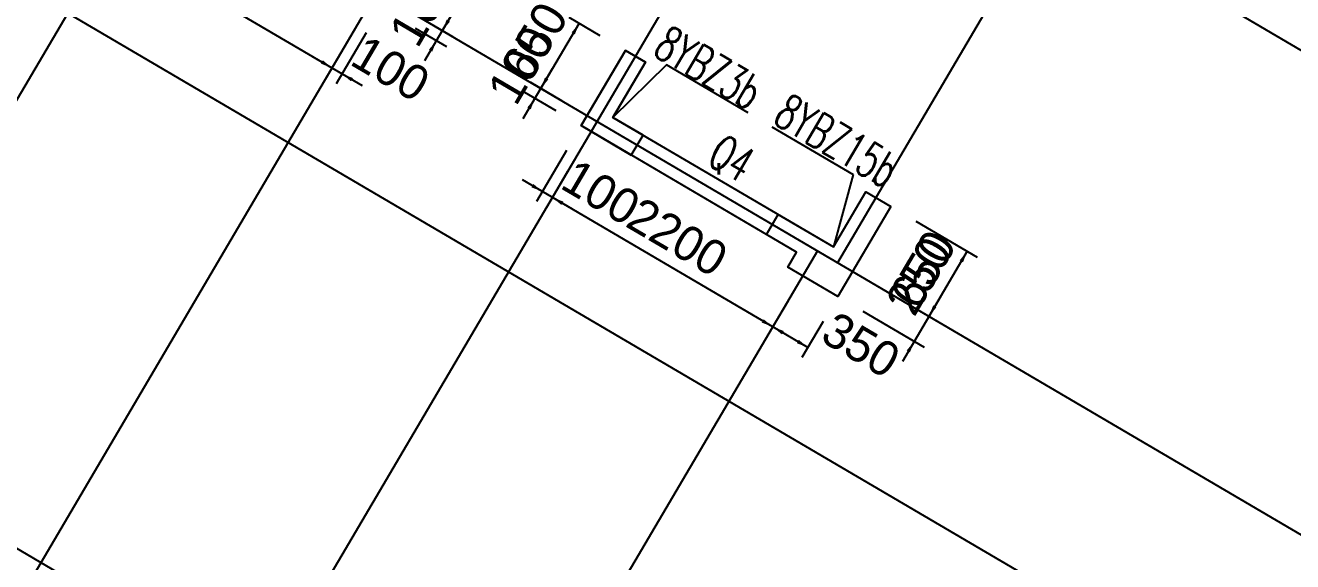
# Model space of a CAD drawing. Extents: x 387171 to 699106, y 11966 to 245688.
# Drawn here: x 596167 to 607071, y 123396 to 128016 of the extents above; entities that cross this region are included whole.
import ezdxf

# ---------------------------------------------------------------- set-up
doc = ezdxf.new("R2010")
doc.units = 0
doc.header["$LTSCALE"] = 100
doc.header["$MEASUREMENT"] = 0
for name, color, linetype in [('b边缘构件', 235, 'Continuous'), ('DOTE', 253, 'Continuous'), ('wall-主楼', 2, 'Continuous'), ('Y阴影', 254, 'Continuous'), ('剪力墙身标注', 7, 'Continuous'), ('小尺寸', 4, 'Continuous'), ('边缘构件标注', 1, 'Continuous')]:
    doc.layers.add(name, color=color, linetype=linetype)
doc.styles.add('hztxt', font='hztxt')
doc.styles.get("Standard").update_dxf_attribs({"font": 'standard'})
doc.dimstyles.get("Standard").update_dxf_attribs({"dimtxt": 300, "dimasz": 100, "dimexe": 100, "dimexo": 250, "dimgap": 100, "dimtad": 0, "dimtoh": 1, "dimdec": 0, "dimdsep": 46, "dimcen": 0.09, "dimclrt": 7, "dimadec": 0, "dimazin": 0, "dimtfac": 1, "dimtdec": 4, "dimtofl": 0, "dimtmove": 0, "dimatfit": 3, "dimfxl": 1, "dimtolj": 1, "dimtzin": 0, "dimarcsym": 0})

# ---------------------------------------------------------------- blocks, each defined once
blk = doc.blocks.new('*D3465')
at = {"layer": '小尺寸', "color": 0, "linetype": 'ByBlock', "lineweight": -2}
for p, q in [((599603, 127712), (599857, 128143)), ((599573, 128078), (599841, 127920)), ((599522, 127992), (599791, 127834))]:
    blk.add_line(p, q, dxfattribs=at)
for points in [[(599755, 127971), (599792, 128065), (599820, 128048)], [(599705, 127884), (599668, 127790), (599639, 127807)]]:
    blk.add_solid(points, dxfattribs=at)
at = {"layer": '小尺寸', "color": 7, "linetype": 'Continuous', "lineweight": -2, "insert": (599583, 128172), "char_height": 300, "width": 476.67, "attachment_point": 5, "rotation": 59.5454, "style": 'hztxt'}
blk.add_mtext('100', dxfattribs=at)
blk = doc.blocks.new('*D3710')
at = {"layer": '小尺寸', "color": 0, "linetype": 'ByBlock', "lineweight": -2}
for p, q in [((599902, 128638), (600171, 128480)), ((599755, 127971), (600085, 128531)), ((599573, 128078), (599841, 127920))]:
    blk.add_line(p, q, dxfattribs=at)
for points in [[(600085, 128531), (600048, 128436), (600020, 128453)], [(599755, 127971), (599792, 128065), (599820, 128048)]]:
    blk.add_solid(points, dxfattribs=at)
at = {"layer": '小尺寸', "color": 7, "linetype": 'Continuous', "lineweight": -2, "insert": (599704, 128378), "char_height": 300, "width": 556.67, "attachment_point": 5, "rotation": 59.5454, "style": 'hztxt'}
blk.add_mtext('650', dxfattribs=at)
blk = doc.blocks.new('*D3926')
at = {"layer": '小尺寸', "color": 0, "linetype": 'ByBlock', "lineweight": -2}
for p, q in [((600450, 127214), (600703, 127645)), ((600784, 127366), (600516, 127523)), ((600734, 127279), (600465, 127437))]:
    blk.add_line(p, q, dxfattribs=at)
for points in [[(600602, 127473), (600638, 127567), (600667, 127550)], [(600551, 127386), (600515, 127292), (600486, 127309)]]:
    blk.add_solid(points, dxfattribs=at)
at = {"layer": '小尺寸', "color": 7, "linetype": 'Continuous', "lineweight": -2, "insert": (600430, 127674), "char_height": 300, "width": 476.67, "attachment_point": 5, "rotation": 59.5454, "style": 'hztxt'}
blk.add_mtext('100', dxfattribs=at)
blk = doc.blocks.new('*D4149')
at = {"layer": '小尺寸', "color": 0, "linetype": 'ByBlock', "lineweight": -2}
for p, q in [((600602, 127473), (600932, 128033)), ((601114, 127926), (600845, 128084)), ((600784, 127366), (600516, 127523))]:
    blk.add_line(p, q, dxfattribs=at)
for points in [[(600932, 128033), (600895, 127938), (600867, 127955)], [(600602, 127473), (600638, 127567), (600667, 127550)]]:
    blk.add_solid(points, dxfattribs=at)
at = {"layer": '小尺寸', "color": 7, "linetype": 'Continuous', "lineweight": -2, "insert": (600551, 127880), "char_height": 300, "width": 556.67, "attachment_point": 5, "rotation": 59.5454, "style": 'hztxt'}
blk.add_mtext('650', dxfattribs=at)
blk = doc.blocks.new('*D3157')
at = {"layer": '小尺寸', "color": 0, "linetype": 'ByBlock', "lineweight": -2}
for p, q in [((603829, 126329), (604357, 126019)), ((604271, 126070), (603941, 125509)), ((603500, 125769), (604028, 125459))]:
    blk.add_line(p, q, dxfattribs=at)
for points in [[(604271, 126070), (604235, 125975), (604206, 125992)], [(603941, 125509), (603978, 125604), (604006, 125587)]]:
    blk.add_solid(points, dxfattribs=at)
at = {"layer": '小尺寸', "color": 7, "linetype": 'Continuous', "lineweight": -2, "insert": (603891, 125916), "char_height": 300, "width": 556.67, "attachment_point": 5, "rotation": 59.5454, "style": 'hztxt'}
blk.add_mtext('650', dxfattribs=at)
blk = doc.blocks.new('*D3392')
at = {"layer": '小尺寸', "color": 0, "linetype": 'ByBlock', "lineweight": -2}
for p, q in [((603500, 125769), (604028, 125459)), ((604043, 125682), (603713, 125121)), ((603373, 125553), (603901, 125243))]:
    blk.add_line(p, q, dxfattribs=at)
for points in [[(603941, 125509), (603978, 125604), (604006, 125587)], [(603815, 125294), (603778, 125199), (603750, 125216)]]:
    blk.add_solid(points, dxfattribs=at)
at = {"layer": '小尺寸', "color": 7, "linetype": 'Continuous', "lineweight": -2, "insert": (603857, 125859), "char_height": 300, "width": 566.67, "attachment_point": 5, "rotation": 59.5454, "style": 'hztxt'}
blk.add_mtext('250', dxfattribs=at)
blk = doc.blocks.new('*D4110')
at = {"layer": '小尺寸', "color": 0, "linetype": 'ByBlock', "lineweight": -2}
for p, q in [((597040, 128987), (596858, 128678)), ((596909, 128765), (598805, 127649)), ((598936, 127872), (598754, 127563))]:
    blk.add_line(p, q, dxfattribs=at)
for points in [[(596909, 128765), (597003, 128728), (596986, 128700)], [(598805, 127649), (598711, 127686), (598727, 127715)]]:
    blk.add_solid(points, dxfattribs=at)
at = {"layer": '小尺寸', "color": 7, "linetype": 'Continuous', "lineweight": -2, "insert": (597984, 128423), "char_height": 300, "width": 780, "attachment_point": 5, "rotation": 329.5454, "style": 'hztxt'}
blk.add_mtext('2200', dxfattribs=at)
blk = doc.blocks.new('*D2306')
at = {"layer": '小尺寸', "color": 0, "linetype": 'ByBlock', "lineweight": -2}
for p, q in [((599012, 128002), (598754, 127563)), ((599098, 127951), (598841, 127513)), ((598633, 127751), (599064, 127497))]:
    blk.add_line(p, q, dxfattribs=at)
for points in [[(598805, 127649), (598711, 127686), (598727, 127715)], [(598891, 127599), (598986, 127562), (598969, 127534)]]:
    blk.add_solid(points, dxfattribs=at)
at = {"layer": '小尺寸', "color": 7, "linetype": 'Continuous', "lineweight": -2, "insert": (599310, 127643), "char_height": 300, "width": 476.67, "attachment_point": 5, "rotation": 329.5454, "style": 'hztxt'}
blk.add_mtext('100', dxfattribs=at)
blk = doc.blocks.new('*D2518')
at = {"layer": '小尺寸', "color": 0, "linetype": 'ByBlock', "lineweight": -2}
for p, q in [((602729, 125642), (602547, 125333)), ((602900, 125242), (602598, 125419)), ((603031, 125465), (602849, 125156))]:
    blk.add_line(p, q, dxfattribs=at)
for points in [[(602598, 125419), (602693, 125383), (602676, 125354)], [(602900, 125242), (602805, 125278), (602822, 125307)]]:
    blk.add_solid(points, dxfattribs=at)
at = {"layer": '小尺寸', "color": 7, "linetype": 'Continuous', "lineweight": -2, "insert": (603357, 125263), "char_height": 300, "width": 566.67, "attachment_point": 5, "rotation": 329.5454, "style": 'hztxt'}
blk.add_mtext('350', dxfattribs=at)
blk = doc.blocks.new('*D2776')
at = {"layer": '小尺寸', "color": 0, "linetype": 'ByBlock', "lineweight": -2}
for p, q in [((600833, 126757), (600651, 126448)), ((602598, 125419), (600702, 126534)), ((602729, 125642), (602547, 125333))]:
    blk.add_line(p, q, dxfattribs=at)
for points in [[(600702, 126534), (600796, 126498), (600779, 126469)], [(602598, 125419), (602503, 125456), (602520, 125484)]]:
    blk.add_solid(points, dxfattribs=at)
at = {"layer": '小尺寸', "color": 7, "linetype": 'Continuous', "lineweight": -2, "insert": (601777, 126192), "char_height": 300, "width": 780, "attachment_point": 5, "rotation": 329.5454, "style": 'hztxt'}
blk.add_mtext('2200', dxfattribs=at)
blk = doc.blocks.new('*D2737')
at = {"layer": '小尺寸', "color": 0, "linetype": 'ByBlock', "lineweight": -2}
for p, q in [((600822, 126937), (600565, 126499)), ((600909, 126886), (600651, 126448)), ((600874, 126433), (600443, 126686))]:
    blk.add_line(p, q, dxfattribs=at)
for points in [[(600615, 126585), (600521, 126621), (600538, 126650)], [(600702, 126534), (600796, 126498), (600779, 126469)]]:
    blk.add_solid(points, dxfattribs=at)
at = {"layer": '小尺寸', "color": 7, "linetype": 'Continuous', "lineweight": -2, "insert": (601120, 126578), "char_height": 300, "width": 476.67, "attachment_point": 5, "rotation": 329.5454, "style": 'hztxt'}
blk.add_mtext('100', dxfattribs=at)

msp = doc.modelspace()

# ---------------------------------------------------------------- hatches: boundary and pattern name
at = {"layer": 'Y阴影'}
h = msp.add_hatch(dxfattribs=at)
h.set_pattern_fill('ANSI31', color=256, scale=25, angle=-30.45463, style=0)
h.set_pattern_definition([])
h.paths.add_polyline_path([(601329.3, 127799.2), (600949.1, 127152.6), (601380.2, 126899.2), (601481.5, 127071.6), (601222.9, 127223.7), (601501.7, 127697.8)], flags=0)
h = msp.add_hatch(dxfattribs=at)
h.set_pattern_fill('ANSI31', color=256, scale=25, angle=-30.45463, style=0)
h.set_pattern_definition([])
h.paths.add_polyline_path([(603613.7, 126456), (603157.5, 125680.2), (602726.5, 125933.6), (602802.5, 126062.9), (602543.9, 126215), (602645.3, 126387.4), (603119.4, 126108.6), (603398.2, 126582.7)], flags=0)

# ---------------------------------------------------------------- linework, layer by layer
at = {"layer": 'b边缘构件'}
for points in [[(601329.3, 127799.2), (600949.1, 127152.6), (601380.2, 126899.2), (601481.5, 127071.6), (601222.9, 127223.7), (601501.7, 127697.8), (601329.3, 127799.2)], [(603613.7, 126456), (603157.5, 125680.2), (602726.5, 125933.6), (602802.5, 126062.9), (602543.9, 126215), (602645.3, 126387.4), (603119.4, 126108.6), (603398.2, 126582.7), (603613.7, 126456)]]:
    msp.add_lwpolyline(points, dxfattribs=at)
at = {"layer": 'DOTE'}
for p, q in [((585803.6, 140350.1), (639805.6, 108598)), ((583218.7, 135953.7), (631186.4, 107749.7)), ((608797.3, 135568), (603154.9, 125971.7)), ((581089.9, 132333.2), (603972.6, 118878.6)), ((600406, 130372.1), (593214.3, 118140.9)), ((597120.7, 129519.7), (633192.4, 108310.3)), ((597293.1, 129418.3), (591317.8, 119256)), ((602302.5, 129257), (595110.8, 117025.8)), ((602982.5, 126073.1), (597007.2, 115910.7))]:
    msp.add_line(p, q, dxfattribs=at)
at = {"layer": 'wall-主楼'}
msp.add_lwpolyline([(603613.7, 126456), (603157.5, 125680.2), (602726.5, 125933.6), (602802.5, 126062.9), (600949.1, 127152.6), (601329.3, 127799.2), (601501.7, 127697.8), (601222.9, 127223.7), (603119.4, 126108.6), (603398.2, 126582.7)], close=True, dxfattribs=at)
at = {"layer": '边缘构件标注', "color": 200}
for p, q in [((601683.3, 127675.7), (601222.9, 127223.7)), ((602385, 127263.1), (601683.3, 127675.7)), ((602588.8, 127143.2), (603290.6, 126730.6)), ((603290.6, 126730.6), (603119.4, 126108.6))]:
    msp.add_line(p, q, dxfattribs=at)

# ---------------------------------------------------------------- texts
at = {"layer": '剪力墙身标注', "width": 0.7}
msp.add_text('Q4', height=300, rotation=329.54537, dxfattribs=at).set_placement((602019.7, 126830.5))
at = {"layer": '边缘构件标注', "color": 200, "width": 0.7}
for s, p in [('8YBZ3b', (601554.1, 127766.8)), ('8YBZ15b', (602587.5, 127179.9))]:
    msp.add_text(s, height=300, rotation=329.54537, dxfattribs=at).set_placement(p)

# ---------------------------------------------------------------- dimensions: what is measured, and where the dimension line sits
at = {"layer": '小尺寸'}
for base, p1, p2, angle, picture, middle in [((598805.2, 127649.5), (597166.4, 129202.8), (599062.8, 128087.7), 329.54537, '*D4110', (597983.6, 128422.5)), ((600084.7, 128531), (599357.5, 128204.5), (599686.9, 128764.8), 59.54537, '*D3710', (599704.4, 128377.5)), ((599755.2, 127970.7), (599306.8, 128118.3), (599357.5, 128204.5), 59.54537, '*D3465', (599386.7, 127837.1)), ((598891.4, 127598.8), (599138.9, 128217), (599225.1, 128166.4), 329.54537, '*D2306', (598975, 127839.6)), ((600931.6, 128033), (600999.8, 127238.8), (601329.3, 127799.2), 59.54537, '*D4149', (600551.3, 127879.6)), ((600602.1, 127472.7), (600949.1, 127152.6), (600999.8, 127238.8), 59.54537, '*D3926', (600233.6, 127339.1)), ((600615.4, 126585.1), (601035.3, 127102), (600949.1, 127152.6), 149.54537, '*D2737', (600785.2, 126775.2)), ((600701.6, 126534.4), (602855.8, 125857.6), (600959.3, 126972.7), 149.54537, '*D2776', (601776.6, 126192.3)), ((603941.4, 125509.3), (603613.7, 126456), (603284.2, 125895.7), 59.54537, '*D3157', (603890.6, 125916.1)), ((603814.7, 125293.8), (603284.2, 125895.7), (603157.5, 125680.2), 59.54537, '*D3392', (603599.2, 125420.5)), ((602598.1, 125419.3), (603157.5, 125680.2), (602855.8, 125857.6), 149.54537, '*D2518', (602875.7, 125546.1))]:
    dim = msp.add_linear_dim(base=base, p1=p1, p2=p2, angle=angle, dimstyle='Standard', dxfattribs=at)
    dim.commit()
    dim.dimension.update_dxf_attribs({"geometry": picture, "text_midpoint": middle})

doc.saveas('drawing.dxf')
